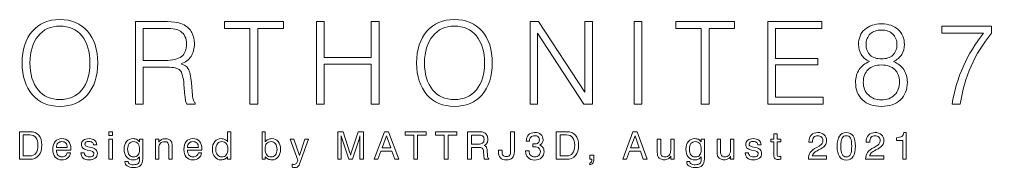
# Model space of a CAD drawing. Extents: x 8 to 110, y 11 to 27.
import ezdxf

# ---------------------------------------------------------------- set-up
doc = ezdxf.new("R2010")
doc.units = 0
doc.header["$MEASUREMENT"] = 0
doc.layers.add('Layer 1', color=7, linetype='Continuous')

# ---------------------------------------------------------------- blocks, each defined once
blk = doc.blocks.new('block 3')
at = {"layer": 'Layer 1', "lineweight": 0}
for points in [[(81.66, -215.05), (81.66, -213.65), (82.02, -212.55), (82.73, -211.73), (83.44, -210.91), (84.4, -210.51), (85.61, -210.51), (86.83, -210.51), (87.79, -210.91), (88.5, -211.73), (89.22, -212.55), (89.57, -213.65), (89.57, -215.05), (89.57, -216.45), (89.22, -217.56), (88.5, -218.38), (87.79, -219.19), (86.83, -219.6), (85.61, -219.6), (84.4, -219.6), (83.44, -219.19), (82.73, -218.38), (82.02, -217.56), (81.66, -216.45), (81.66, -215.05)], [(82.48, -215.05), (82.48, -216.23), (82.76, -217.17), (83.33, -217.86), (83.89, -218.55), (84.65, -218.89), (85.61, -218.89), (86.58, -218.89), (87.34, -218.55), (87.91, -217.86), (88.47, -217.17), (88.76, -216.24), (88.76, -215.05), (88.76, -213.87), (88.47, -212.93), (87.91, -212.23), (87.34, -211.54), (86.58, -211.2), (85.61, -211.2), (84.66, -211.2), (83.9, -211.55), (83.33, -212.24), (82.77, -212.94), (82.48, -213.88), (82.48, -215.05)]]:
    blk.add_open_spline(points, degree=3, knots=[0, 0, 0, 0, 1, 1, 1, 2, 2, 2, 3, 3, 3, 4, 4, 4, 5, 5, 5, 6, 6, 6, 7, 7, 7, 8, 8, 8, 8], dxfattribs=at)
blk = doc.blocks.new('block 4')
at = {"layer": 'Layer 1', "lineweight": 0}
for points, knots in [([(93.52, -219.36), (93.52, -219.36), (93.52, -210.73), (93.52, -210.73), (93.52, -210.73), (96.4, -210.73), (96.4, -210.73), (97.06, -210.73), (97.55, -210.76), (97.85, -210.81), (98.14, -210.87), (98.41, -210.96), (98.63, -211.08), (98.97, -211.27), (99.23, -211.54), (99.41, -211.87), (99.6, -212.21), (99.69, -212.6), (99.69, -213.03), (99.69, -213.56), (99.57, -214), (99.33, -214.37), (99.09, -214.73), (98.75, -214.99), (98.29, -215.15), (98.65, -215.26), (98.9, -215.44), (99.05, -215.69), (99.2, -215.93), (99.31, -216.42), (99.37, -217.15), (99.37, -217.15), (99.48, -218.45), (99.48, -218.45), (99.5, -218.65), (99.53, -218.82), (99.58, -218.95), (99.62, -219.08), (99.68, -219.18), (99.76, -219.24), (99.76, -219.24), (99.76, -219.36), (99.76, -219.36), (99.76, -219.36), (98.88, -219.36), (98.88, -219.36), (98.83, -219.27), (98.79, -219.15), (98.76, -219.01), (98.73, -218.86), (98.71, -218.69), (98.69, -218.47), (98.69, -218.47), (98.59, -217.33), (98.59, -217.33), (98.53, -216.54), (98.39, -216.04), (98.17, -215.82), (97.95, -215.61), (97.5, -215.5), (96.83, -215.5), (96.83, -215.5), (94.31, -215.5), (94.31, -215.5), (94.31, -215.5), (94.31, -219.36), (94.31, -219.36), (94.31, -219.36), (93.52, -219.36), (93.52, -219.36)], [0, 0, 0, 0, 1, 1, 1, 2, 2, 2, 3, 3, 3, 4, 4, 4, 5, 5, 5, 6, 6, 6, 7, 7, 7, 8, 8, 8, 9, 9, 9, 10, 10, 10, 11, 11, 11, 12, 12, 12, 13, 13, 13, 14, 14, 14, 15, 15, 15, 16, 16, 16, 17, 17, 17, 18, 18, 18, 19, 19, 19, 20, 20, 20, 21, 21, 21, 22, 22, 22, 23, 23, 23, 23]), ([(94.31, -214.79), (94.31, -214.79), (96.6, -214.79), (96.6, -214.79), (97.41, -214.79), (97.98, -214.65), (98.34, -214.38), (98.69, -214.11), (98.87, -213.66), (98.87, -213.05), (98.87, -212.77), (98.81, -212.51), (98.7, -212.29), (98.59, -212.06), (98.43, -211.88), (98.22, -211.74), (98.06, -211.63), (97.87, -211.55), (97.65, -211.51), (97.43, -211.46), (97.06, -211.44), (96.55, -211.44), (96.55, -211.44), (96.22, -211.44), (96.22, -211.44), (96.22, -211.44), (94.31, -211.44), (94.31, -211.44), (94.31, -211.44), (94.31, -214.79), (94.31, -214.79)], [0, 0, 0, 0, 1, 1, 1, 2, 2, 2, 3, 3, 3, 4, 4, 4, 5, 5, 5, 6, 6, 6, 7, 7, 7, 8, 8, 8, 9, 9, 9, 10, 10, 10, 10])]:
    blk.add_open_spline(points, degree=3, knots=knots, dxfattribs=at)
blk = doc.blocks.new('block 5')
at = {"layer": 'Layer 1', "lineweight": 0}
blk.add_lwpolyline([(105.5, -219.36), (105.5, -211.44), (102.83, -211.44), (102.83, -210.73), (109, -210.73), (109, -211.44), (106.32, -211.44), (106.32, -219.36), (105.5, -219.36)], dxfattribs=at)
blk = doc.blocks.new('block 6')
at = {"layer": 'Layer 1', "lineweight": 0}
blk.add_lwpolyline([(112.47, -219.36), (112.47, -210.73), (113.26, -210.73), (113.26, -214.47), (118.19, -214.47), (118.19, -210.73), (119, -210.73), (119, -219.36), (118.19, -219.36), (118.19, -215.18), (113.26, -215.18), (113.26, -219.36), (112.47, -219.36)], dxfattribs=at)
blk = doc.blocks.new('block 7')
at = {"layer": 'Layer 1', "lineweight": 0}
for points in [[(122.94, -215.05), (122.94, -213.65), (123.3, -212.55), (124.01, -211.73), (124.72, -210.91), (125.68, -210.51), (126.89, -210.51), (128.11, -210.51), (129.07, -210.91), (129.78, -211.73), (130.5, -212.55), (130.85, -213.65), (130.85, -215.05), (130.85, -216.45), (130.5, -217.56), (129.78, -218.38), (129.07, -219.19), (128.11, -219.6), (126.89, -219.6), (125.68, -219.6), (124.72, -219.19), (124.01, -218.38), (123.3, -217.56), (122.94, -216.45), (122.94, -215.05)], [(123.76, -215.05), (123.76, -216.23), (124.04, -217.17), (124.61, -217.86), (125.17, -218.55), (125.93, -218.89), (126.89, -218.89), (127.86, -218.89), (128.62, -218.55), (129.19, -217.86), (129.76, -217.17), (130.04, -216.24), (130.04, -215.05), (130.04, -213.87), (129.76, -212.93), (129.19, -212.23), (128.62, -211.54), (127.86, -211.2), (126.89, -211.2), (125.94, -211.2), (125.18, -211.55), (124.62, -212.24), (124.05, -212.94), (123.76, -213.88), (123.76, -215.05)]]:
    blk.add_open_spline(points, degree=3, knots=[0, 0, 0, 0, 1, 1, 1, 2, 2, 2, 3, 3, 3, 4, 4, 4, 5, 5, 5, 6, 6, 6, 7, 7, 7, 8, 8, 8, 8], dxfattribs=at)
blk = doc.blocks.new('block 8')
at = {"layer": 'Layer 1', "lineweight": 0}
blk.add_lwpolyline([(134.8, -219.36), (134.8, -210.73), (135.67, -210.73), (140.55, -218.13), (140.55, -210.73), (141.32, -210.73), (141.32, -219.36), (140.44, -219.36), (135.58, -211.95), (135.58, -219.36), (134.8, -219.36)], dxfattribs=at)
blk = doc.blocks.new('block 9')
at = {"layer": 'Layer 1', "lineweight": 0}
blk.add_lwpolyline([(145.7, -219.36), (145.7, -210.73), (146.51, -210.73), (146.51, -219.36), (145.7, -219.36)], dxfattribs=at)
blk = doc.blocks.new('block 10')
at = {"layer": 'Layer 1', "lineweight": 0}
blk.add_lwpolyline([(152.71, -219.36), (152.71, -211.44), (150.04, -211.44), (150.04, -210.73), (156.21, -210.73), (156.21, -211.44), (153.53, -211.44), (153.53, -219.36), (152.71, -219.36)], dxfattribs=at)
blk = doc.blocks.new('block 11')
at = {"layer": 'Layer 1', "lineweight": 0}
blk.add_lwpolyline([(159.68, -219.36), (159.68, -210.73), (165.33, -210.73), (165.33, -211.44), (160.47, -211.44), (160.47, -214.58), (164.91, -214.58), (164.91, -215.27), (160.47, -215.27), (160.47, -218.65), (165.47, -218.65), (165.47, -219.36), (159.68, -219.36)], dxfattribs=at)
blk = doc.blocks.new('block 12')
at = {"layer": 'Layer 1', "lineweight": 0}
for points, knots in [([(170.31, -214.92), (169.92, -214.71), (169.64, -214.47), (169.45, -214.17), (169.26, -213.88), (169.17, -213.53), (169.17, -213.13), (169.17, -212.47), (169.38, -211.95), (169.82, -211.56), (170.25, -211.17), (170.84, -210.97), (171.57, -210.97), (172.3, -210.97), (172.89, -211.17), (173.32, -211.56), (173.75, -211.95), (173.97, -212.47), (173.97, -213.13), (173.97, -213.53), (173.87, -213.88), (173.69, -214.17), (173.5, -214.47), (173.22, -214.71), (172.83, -214.92), (173.28, -215.09), (173.64, -215.37), (173.9, -215.75), (174.15, -216.13), (174.28, -216.57), (174.28, -217.07), (174.28, -217.85), (174.04, -218.46), (173.55, -218.92), (173.07, -219.37), (172.41, -219.6), (171.57, -219.6), (170.73, -219.6), (170.07, -219.37), (169.59, -218.92), (169.1, -218.46), (168.86, -217.85), (168.86, -217.07), (168.86, -216.57), (168.99, -216.13), (169.24, -215.75), (169.5, -215.37), (169.85, -215.09), (170.31, -214.92)], [0, 0, 0, 0, 1, 1, 1, 2, 2, 2, 3, 3, 3, 4, 4, 4, 5, 5, 5, 6, 6, 6, 7, 7, 7, 8, 8, 8, 9, 9, 9, 10, 10, 10, 11, 11, 11, 12, 12, 12, 13, 13, 13, 14, 14, 14, 15, 15, 15, 16, 16, 16, 16]), ([(169.96, -213.15), (169.96, -213.61), (170.1, -213.97), (170.39, -214.24), (170.67, -214.5), (171.07, -214.63), (171.57, -214.63), (172.07, -214.63), (172.47, -214.5), (172.76, -214.24), (173.04, -213.97), (173.19, -213.61), (173.19, -213.15), (173.19, -212.68), (173.04, -212.31), (172.75, -212.03), (172.46, -211.75), (172.07, -211.61), (171.57, -211.61), (171.07, -211.61), (170.68, -211.75), (170.39, -212.02), (170.1, -212.3), (169.96, -212.68), (169.96, -213.15)], [0, 0, 0, 0, 1, 1, 1, 2, 2, 2, 3, 3, 3, 4, 4, 4, 5, 5, 5, 6, 6, 6, 7, 7, 7, 8, 8, 8, 8]), ([(169.67, -217.09), (169.67, -217.63), (169.85, -218.07), (170.2, -218.41), (170.56, -218.75), (171.01, -218.93), (171.57, -218.93), (172.14, -218.93), (172.59, -218.75), (172.94, -218.41), (173.29, -218.06), (173.46, -217.6), (173.46, -217.03), (173.46, -216.49), (173.29, -216.06), (172.96, -215.74), (172.62, -215.43), (172.16, -215.27), (171.57, -215.27), (170.97, -215.27), (170.5, -215.43), (170.17, -215.75), (169.84, -216.07), (169.67, -216.51), (169.67, -217.09)], [0, 0, 0, 0, 1, 1, 1, 2, 2, 2, 3, 3, 3, 4, 4, 4, 5, 5, 5, 6, 6, 6, 7, 7, 7, 8, 8, 8, 8])]:
    blk.add_open_spline(points, degree=3, knots=knots, dxfattribs=at)
blk = doc.blocks.new('block 13')
at = {"layer": 'Layer 1', "lineweight": 0}
blk.add_open_spline([(178.96, -219.36), (179.19, -217.96), (179.58, -216.64), (180.14, -215.4), (180.69, -214.16), (181.4, -213.01), (182.26, -211.94), (182.26, -211.94), (177.87, -211.94), (177.87, -211.94), (177.87, -211.94), (177.87, -211.21), (177.87, -211.21), (177.87, -211.21), (183.09, -211.21), (183.09, -211.21), (183.09, -211.21), (183.09, -211.94), (183.09, -211.94), (182.2, -213.02), (181.49, -214.17), (180.94, -215.39), (180.4, -216.62), (180.02, -217.94), (179.81, -219.36), (179.81, -219.36), (178.96, -219.36), (178.96, -219.36)], degree=3, knots=[0, 0, 0, 0, 1, 1, 1, 2, 2, 2, 3, 3, 3, 4, 4, 4, 5, 5, 5, 6, 6, 6, 7, 7, 7, 8, 8, 8, 9, 9, 9, 9], dxfattribs=at)
blk = doc.blocks.new('block 2')
at = {"layer": 'Layer 1'}
for name in ['block 3', 'block 7', 'block 4', 'block 5', 'block 6', 'block 8', 'block 9', 'block 10', 'block 11', 'block 12', 'block 13']:
    blk.add_blockref(name, (0, 0), dxfattribs=at)
blk = doc.blocks.new('block 15')
at = {"layer": 'Layer 1', "lineweight": 0}
for points in [[(81.38, -225.14), (81.38, -225.14), (81.38, -222.26), (81.38, -222.26), (81.38, -222.26), (82.48, -222.26), (82.48, -222.26), (82.88, -222.26), (83.19, -222.38), (83.4, -222.62), (83.61, -222.86), (83.72, -223.2), (83.72, -223.65), (83.72, -224.12), (83.61, -224.49), (83.39, -224.75), (83.17, -225.01), (82.86, -225.14), (82.46, -225.14), (82.46, -225.14), (81.38, -225.14), (81.38, -225.14)], [(82.45, -222.59), (82.45, -222.59), (81.78, -222.59), (81.78, -222.59), (81.78, -222.59), (81.78, -224.78), (81.78, -224.78), (81.78, -224.78), (82.45, -224.78), (82.45, -224.78), (82.73, -224.78), (82.95, -224.69), (83.1, -224.5), (83.25, -224.32), (83.32, -224.04), (83.32, -223.67), (83.32, -223.32), (83.25, -223.06), (83.1, -222.87), (82.95, -222.68), (82.73, -222.59), (82.45, -222.59)]]:
    blk.add_open_spline(points, degree=3, knots=[0, 0, 0, 0, 1, 1, 1, 2, 2, 2, 3, 3, 3, 4, 4, 4, 5, 5, 5, 6, 6, 6, 7, 7, 7, 7], dxfattribs=at)
blk = doc.blocks.new('block 16')
at = {"layer": 'Layer 1', "lineweight": 0}
for points, knots in [([(86.38, -224.46), (86.38, -224.46), (86.73, -224.46), (86.73, -224.46), (86.69, -224.69), (86.59, -224.87), (86.43, -225), (86.26, -225.14), (86.06, -225.2), (85.81, -225.2), (85.52, -225.2), (85.29, -225.11), (85.12, -224.91), (84.96, -224.72), (84.87, -224.45), (84.87, -224.11), (84.87, -223.75), (84.96, -223.48), (85.12, -223.28), (85.29, -223.08), (85.52, -222.98), (85.81, -222.98), (86.11, -222.98), (86.35, -223.07), (86.51, -223.25), (86.67, -223.44), (86.76, -223.7), (86.76, -224.04), (86.76, -224.08), (86.76, -224.11), (86.76, -224.13), (86.76, -224.15), (86.75, -224.17), (86.75, -224.19), (86.75, -224.19), (85.24, -224.19), (85.24, -224.19), (85.25, -224.41), (85.3, -224.58), (85.41, -224.7), (85.51, -224.82), (85.66, -224.88), (85.84, -224.88), (85.99, -224.88), (86.11, -224.85), (86.2, -224.77), (86.29, -224.7), (86.35, -224.59), (86.38, -224.46)], [0, 0, 0, 0, 1, 1, 1, 2, 2, 2, 3, 3, 3, 4, 4, 4, 5, 5, 5, 6, 6, 6, 7, 7, 7, 8, 8, 8, 9, 9, 9, 10, 10, 10, 11, 11, 11, 12, 12, 12, 13, 13, 13, 14, 14, 14, 15, 15, 15, 16, 16, 16, 16]), ([(85.24, -223.9), (85.24, -223.9), (86.39, -223.9), (86.39, -223.9), (86.39, -223.7), (86.34, -223.55), (86.24, -223.45), (86.14, -223.34), (86, -223.29), (85.82, -223.29), (85.65, -223.29), (85.51, -223.34), (85.41, -223.44), (85.31, -223.55), (85.26, -223.7), (85.24, -223.9)], [0, 0, 0, 0, 1, 1, 1, 2, 2, 2, 3, 3, 3, 4, 4, 4, 5, 5, 5, 5])]:
    blk.add_open_spline(points, degree=3, knots=knots, dxfattribs=at)
blk = doc.blocks.new('block 17')
at = {"layer": 'Layer 1', "lineweight": 0}
blk.add_open_spline([(87.82, -224.46), (87.82, -224.46), (88.15, -224.46), (88.15, -224.46), (88.17, -224.6), (88.22, -224.71), (88.31, -224.78), (88.4, -224.85), (88.52, -224.89), (88.69, -224.89), (88.84, -224.89), (88.96, -224.86), (89.05, -224.8), (89.13, -224.74), (89.18, -224.66), (89.18, -224.56), (89.18, -224.48), (89.15, -224.42), (89.11, -224.38), (89.07, -224.34), (88.98, -224.3), (88.86, -224.27), (88.86, -224.27), (88.46, -224.17), (88.46, -224.17), (88.24, -224.12), (88.09, -224.05), (88, -223.96), (87.92, -223.87), (87.87, -223.75), (87.87, -223.58), (87.87, -223.4), (87.94, -223.25), (88.08, -223.14), (88.22, -223.03), (88.41, -222.98), (88.66, -222.98), (88.91, -222.98), (89.1, -223.04), (89.25, -223.15), (89.4, -223.27), (89.47, -223.42), (89.47, -223.62), (89.47, -223.62), (89.47, -223.63), (89.47, -223.63), (89.47, -223.63), (89.13, -223.63), (89.13, -223.63), (89.12, -223.52), (89.08, -223.43), (88.99, -223.37), (88.91, -223.31), (88.8, -223.28), (88.66, -223.28), (88.51, -223.28), (88.41, -223.3), (88.33, -223.35), (88.26, -223.4), (88.22, -223.48), (88.22, -223.57), (88.22, -223.64), (88.25, -223.69), (88.29, -223.73), (88.34, -223.77), (88.42, -223.8), (88.55, -223.83), (88.55, -223.83), (88.89, -223.91), (88.89, -223.91), (89.13, -223.97), (89.3, -224.04), (89.39, -224.13), (89.48, -224.22), (89.53, -224.35), (89.53, -224.51), (89.53, -224.73), (89.45, -224.9), (89.3, -225.02), (89.15, -225.14), (88.93, -225.2), (88.66, -225.2), (88.39, -225.2), (88.18, -225.14), (88.04, -225.01), (87.89, -224.88), (87.82, -224.7), (87.82, -224.46)], degree=3, knots=[0, 0, 0, 0, 1, 1, 1, 2, 2, 2, 3, 3, 3, 4, 4, 4, 5, 5, 5, 6, 6, 6, 7, 7, 7, 8, 8, 8, 9, 9, 9, 10, 10, 10, 11, 11, 11, 12, 12, 12, 13, 13, 13, 14, 14, 14, 15, 15, 15, 16, 16, 16, 17, 17, 17, 18, 18, 18, 19, 19, 19, 20, 20, 20, 21, 21, 21, 22, 22, 22, 23, 23, 23, 24, 24, 24, 25, 25, 25, 26, 26, 26, 27, 27, 27, 28, 28, 28, 29, 29, 29, 29], dxfattribs=at)
blk = doc.blocks.new('block 18')
at = {"layer": 'Layer 1', "lineweight": 0}
for points in [[(90.74, -222.66), (90.74, -222.26), (91.1, -222.26), (91.1, -222.66), (90.74, -222.66)], [(90.74, -225.14), (90.74, -223.04), (91.1, -223.04), (91.1, -225.14), (90.74, -225.14)]]:
    blk.add_lwpolyline(points, dxfattribs=at)
blk = doc.blocks.new('block 19')
at = {"layer": 'Layer 1', "lineweight": 0}
for points, knots in [([(93.94, -224.88), (93.85, -224.99), (93.76, -225.07), (93.65, -225.12), (93.54, -225.18), (93.41, -225.2), (93.27, -225.2), (92.99, -225.2), (92.76, -225.1), (92.59, -224.9), (92.42, -224.69), (92.33, -224.42), (92.33, -224.08), (92.33, -223.75), (92.42, -223.48), (92.59, -223.28), (92.76, -223.08), (92.99, -222.98), (93.28, -222.98), (93.41, -222.98), (93.54, -223), (93.64, -223.05), (93.75, -223.11), (93.84, -223.19), (93.93, -223.31), (93.93, -223.31), (93.93, -223.04), (93.93, -223.04), (93.93, -223.04), (94.28, -223.04), (94.28, -223.04), (94.28, -223.04), (94.28, -225.09), (94.28, -225.09), (94.28, -225.41), (94.2, -225.65), (94.05, -225.79), (93.89, -225.93), (93.64, -226.01), (93.3, -226.01), (93.02, -226.01), (92.81, -225.95), (92.65, -225.84), (92.5, -225.74), (92.42, -225.59), (92.42, -225.4), (92.42, -225.4), (92.42, -225.38), (92.42, -225.38), (92.42, -225.38), (92.76, -225.38), (92.76, -225.38), (92.76, -225.38), (92.76, -225.39), (92.76, -225.39), (92.76, -225.5), (92.81, -225.58), (92.9, -225.63), (92.99, -225.68), (93.13, -225.71), (93.31, -225.71), (93.53, -225.71), (93.69, -225.67), (93.79, -225.58), (93.89, -225.5), (93.94, -225.36), (93.94, -225.17), (93.94, -225.17), (93.94, -224.88), (93.94, -224.88)], [0, 0, 0, 0, 1, 1, 1, 2, 2, 2, 3, 3, 3, 4, 4, 4, 5, 5, 5, 6, 6, 6, 7, 7, 7, 8, 8, 8, 9, 9, 9, 10, 10, 10, 11, 11, 11, 12, 12, 12, 13, 13, 13, 14, 14, 14, 15, 15, 15, 16, 16, 16, 17, 17, 17, 18, 18, 18, 19, 19, 19, 20, 20, 20, 21, 21, 21, 22, 22, 22, 23, 23, 23, 23]), ([(93.32, -223.29), (93.12, -223.29), (92.97, -223.36), (92.86, -223.5), (92.75, -223.64), (92.7, -223.83), (92.7, -224.09), (92.7, -224.34), (92.75, -224.54), (92.86, -224.68), (92.97, -224.82), (93.13, -224.89), (93.32, -224.89), (93.53, -224.89), (93.69, -224.82), (93.79, -224.69), (93.9, -224.57), (93.95, -224.37), (93.95, -224.1), (93.95, -223.84), (93.9, -223.63), (93.79, -223.5), (93.68, -223.36), (93.53, -223.29), (93.32, -223.29)], [0, 0, 0, 0, 1, 1, 1, 2, 2, 2, 3, 3, 3, 4, 4, 4, 5, 5, 5, 6, 6, 6, 7, 7, 7, 8, 8, 8, 8])]:
    blk.add_open_spline(points, degree=3, knots=knots, dxfattribs=at)
blk = doc.blocks.new('block 20')
at = {"layer": 'Layer 1', "lineweight": 0}
blk.add_open_spline([(97.01, -225.14), (97.01, -225.14), (97.01, -223.85), (97.01, -223.85), (97.01, -223.64), (96.97, -223.5), (96.91, -223.42), (96.85, -223.34), (96.74, -223.3), (96.59, -223.3), (96.39, -223.3), (96.24, -223.36), (96.13, -223.47), (96.02, -223.58), (95.96, -223.74), (95.96, -223.94), (95.96, -223.94), (95.96, -225.14), (95.96, -225.14), (95.96, -225.14), (95.61, -225.14), (95.61, -225.14), (95.61, -225.14), (95.61, -223.04), (95.61, -223.04), (95.61, -223.04), (95.95, -223.04), (95.95, -223.04), (95.95, -223.04), (95.95, -223.35), (95.95, -223.35), (96.03, -223.23), (96.13, -223.14), (96.24, -223.08), (96.35, -223.02), (96.48, -222.99), (96.62, -222.99), (96.78, -222.99), (96.91, -223.01), (97.02, -223.06), (97.13, -223.11), (97.21, -223.18), (97.27, -223.28), (97.3, -223.33), (97.33, -223.39), (97.34, -223.45), (97.35, -223.52), (97.36, -223.63), (97.36, -223.78), (97.36, -223.78), (97.36, -223.88), (97.36, -223.88), (97.36, -223.88), (97.36, -225.14), (97.36, -225.14), (97.36, -225.14), (97.01, -225.14), (97.01, -225.14)], degree=3, knots=[0, 0, 0, 0, 1, 1, 1, 2, 2, 2, 3, 3, 3, 4, 4, 4, 5, 5, 5, 6, 6, 6, 7, 7, 7, 8, 8, 8, 9, 9, 9, 10, 10, 10, 11, 11, 11, 12, 12, 12, 13, 13, 13, 14, 14, 14, 15, 15, 15, 16, 16, 16, 17, 17, 17, 18, 18, 18, 19, 19, 19, 19], dxfattribs=at)
blk = doc.blocks.new('block 21')
at = {"layer": 'Layer 1', "lineweight": 0}
for points, knots in [([(100.1, -224.46), (100.1, -224.46), (100.44, -224.46), (100.44, -224.46), (100.41, -224.69), (100.31, -224.87), (100.14, -225), (99.98, -225.14), (99.78, -225.2), (99.53, -225.2), (99.24, -225.2), (99.01, -225.11), (98.84, -224.91), (98.67, -224.72), (98.59, -224.45), (98.59, -224.11), (98.59, -223.75), (98.67, -223.48), (98.84, -223.28), (99.01, -223.08), (99.24, -222.98), (99.53, -222.98), (99.83, -222.98), (100.06, -223.07), (100.23, -223.25), (100.39, -223.44), (100.47, -223.7), (100.47, -224.04), (100.47, -224.08), (100.47, -224.11), (100.47, -224.13), (100.47, -224.15), (100.47, -224.17), (100.47, -224.19), (100.47, -224.19), (98.96, -224.19), (98.96, -224.19), (98.96, -224.41), (99.02, -224.58), (99.12, -224.7), (99.23, -224.82), (99.37, -224.88), (99.56, -224.88), (99.7, -224.88), (99.82, -224.85), (99.92, -224.77), (100.01, -224.7), (100.07, -224.59), (100.1, -224.46)], [0, 0, 0, 0, 1, 1, 1, 2, 2, 2, 3, 3, 3, 4, 4, 4, 5, 5, 5, 6, 6, 6, 7, 7, 7, 8, 8, 8, 9, 9, 9, 10, 10, 10, 11, 11, 11, 12, 12, 12, 13, 13, 13, 14, 14, 14, 15, 15, 15, 16, 16, 16, 16]), ([(98.96, -223.9), (98.96, -223.9), (100.1, -223.9), (100.1, -223.9), (100.1, -223.7), (100.05, -223.55), (99.96, -223.45), (99.86, -223.34), (99.72, -223.29), (99.54, -223.29), (99.37, -223.29), (99.23, -223.34), (99.13, -223.44), (99.03, -223.55), (98.97, -223.7), (98.96, -223.9)], [0, 0, 0, 0, 1, 1, 1, 2, 2, 2, 3, 3, 3, 4, 4, 4, 5, 5, 5, 5])]:
    blk.add_open_spline(points, degree=3, knots=knots, dxfattribs=at)
blk = doc.blocks.new('block 22')
at = {"layer": 'Layer 1', "lineweight": 0}
for points, knots in [([(103.5, -222.26), (103.5, -222.26), (103.5, -225.14), (103.5, -225.14), (103.5, -225.14), (103.16, -225.14), (103.16, -225.14), (103.16, -225.14), (103.16, -224.87), (103.16, -224.87), (103.07, -224.98), (102.97, -225.06), (102.86, -225.12), (102.75, -225.17), (102.62, -225.2), (102.48, -225.2), (102.21, -225.2), (101.98, -225.1), (101.82, -224.9), (101.65, -224.7), (101.57, -224.43), (101.57, -224.1), (101.57, -223.75), (101.65, -223.48), (101.82, -223.28), (101.99, -223.08), (102.21, -222.98), (102.48, -222.98), (102.63, -222.98), (102.76, -223), (102.87, -223.06), (102.99, -223.11), (103.08, -223.19), (103.16, -223.3), (103.16, -223.3), (103.16, -222.26), (103.16, -222.26), (103.16, -222.26), (103.5, -222.26), (103.5, -222.26)], [0, 0, 0, 0, 1, 1, 1, 2, 2, 2, 3, 3, 3, 4, 4, 4, 5, 5, 5, 6, 6, 6, 7, 7, 7, 8, 8, 8, 9, 9, 9, 10, 10, 10, 11, 11, 11, 12, 12, 12, 13, 13, 13, 13]), ([(103.18, -224.07), (103.18, -223.82), (103.12, -223.62), (103.02, -223.49), (102.91, -223.36), (102.76, -223.29), (102.55, -223.29), (102.36, -223.29), (102.2, -223.36), (102.09, -223.51), (101.99, -223.65), (101.93, -223.86), (101.93, -224.12), (101.93, -224.36), (101.99, -224.55), (102.1, -224.68), (102.21, -224.82), (102.36, -224.89), (102.56, -224.89), (102.75, -224.89), (102.91, -224.82), (103.01, -224.68), (103.12, -224.54), (103.18, -224.33), (103.18, -224.07)], [0, 0, 0, 0, 1, 1, 1, 2, 2, 2, 3, 3, 3, 4, 4, 4, 5, 5, 5, 6, 6, 6, 7, 7, 7, 8, 8, 8, 8])]:
    blk.add_open_spline(points, degree=3, knots=knots, dxfattribs=at)
blk = doc.blocks.new('block 23')
at = {"layer": 'Layer 1', "lineweight": 0}
for points, knots in [([(106.76, -225.14), (106.76, -225.14), (106.76, -222.26), (106.76, -222.26), (106.76, -222.26), (107.1, -222.26), (107.1, -222.26), (107.1, -222.26), (107.1, -223.33), (107.1, -223.33), (107.18, -223.22), (107.28, -223.13), (107.39, -223.07), (107.51, -223.01), (107.64, -222.98), (107.78, -222.98), (108.06, -222.98), (108.28, -223.08), (108.45, -223.28), (108.61, -223.48), (108.7, -223.75), (108.7, -224.1), (108.7, -224.43), (108.62, -224.7), (108.45, -224.9), (108.28, -225.1), (108.06, -225.2), (107.78, -225.2), (107.64, -225.2), (107.51, -225.17), (107.4, -225.12), (107.29, -225.07), (107.19, -224.98), (107.1, -224.87), (107.1, -224.87), (107.1, -225.14), (107.1, -225.14), (107.1, -225.14), (106.76, -225.14), (106.76, -225.14)], [0, 0, 0, 0, 1, 1, 1, 2, 2, 2, 3, 3, 3, 4, 4, 4, 5, 5, 5, 6, 6, 6, 7, 7, 7, 8, 8, 8, 9, 9, 9, 10, 10, 10, 11, 11, 11, 12, 12, 12, 13, 13, 13, 13]), ([(107.09, -224.07), (107.09, -224.33), (107.14, -224.54), (107.25, -224.68), (107.36, -224.82), (107.51, -224.89), (107.71, -224.89), (107.9, -224.89), (108.05, -224.82), (108.16, -224.68), (108.27, -224.55), (108.33, -224.36), (108.33, -224.12), (108.33, -223.86), (108.28, -223.65), (108.17, -223.51), (108.06, -223.36), (107.91, -223.29), (107.71, -223.29), (107.5, -223.29), (107.35, -223.36), (107.24, -223.49), (107.14, -223.62), (107.09, -223.81), (107.09, -224.07)], [0, 0, 0, 0, 1, 1, 1, 2, 2, 2, 3, 3, 3, 4, 4, 4, 5, 5, 5, 6, 6, 6, 7, 7, 7, 8, 8, 8, 8])]:
    blk.add_open_spline(points, degree=3, knots=knots, dxfattribs=at)
blk = doc.blocks.new('block 24')
at = {"layer": 'Layer 1', "lineweight": 0}
blk.add_open_spline([(111.25, -223.04), (111.25, -223.04), (111.64, -223.04), (111.64, -223.04), (111.64, -223.04), (110.76, -225.46), (110.76, -225.46), (110.68, -225.69), (110.59, -225.84), (110.51, -225.91), (110.43, -225.98), (110.3, -226.01), (110.14, -226.01), (110.11, -226.01), (110.07, -226.01), (110.04, -226), (110, -226), (109.97, -225.99), (109.93, -225.98), (109.93, -225.98), (109.93, -225.64), (109.93, -225.64), (109.97, -225.65), (110, -225.66), (110.04, -225.67), (110.07, -225.67), (110.1, -225.67), (110.14, -225.67), (110.21, -225.67), (110.26, -225.66), (110.3, -225.63), (110.34, -225.61), (110.38, -225.56), (110.4, -225.5), (110.4, -225.5), (110.49, -225.25), (110.49, -225.25), (110.49, -225.25), (109.7, -223.04), (109.7, -223.04), (109.7, -223.04), (110.09, -223.04), (110.09, -223.04), (110.09, -223.04), (110.67, -224.73), (110.67, -224.73), (110.67, -224.73), (111.25, -223.04), (111.25, -223.04)], degree=3, knots=[0, 0, 0, 0, 1, 1, 1, 2, 2, 2, 3, 3, 3, 4, 4, 4, 5, 5, 5, 6, 6, 6, 7, 7, 7, 8, 8, 8, 9, 9, 9, 10, 10, 10, 11, 11, 11, 12, 12, 12, 13, 13, 13, 14, 14, 14, 15, 15, 15, 16, 16, 16, 16], dxfattribs=at)
blk = doc.blocks.new('block 25')
at = {"layer": 'Layer 1', "lineweight": 0}
blk.add_open_spline([(115.05, -222.68), (115.05, -222.68), (115.05, -225.14), (115.05, -225.14), (115.05, -225.14), (114.69, -225.14), (114.69, -225.14), (114.69, -225.14), (114.69, -222.26), (114.69, -222.26), (114.69, -222.26), (115.25, -222.26), (115.25, -222.26), (115.25, -222.26), (115.96, -224.46), (115.96, -224.46), (115.98, -224.52), (116, -224.57), (116.01, -224.6), (116.02, -224.64), (116.02, -224.67), (116.03, -224.7), (116.04, -224.65), (116.05, -224.6), (116.06, -224.57), (116.07, -224.53), (116.08, -224.49), (116.09, -224.46), (116.09, -224.46), (116.83, -222.26), (116.83, -222.26), (116.83, -222.26), (117.39, -222.26), (117.39, -222.26), (117.39, -222.26), (117.39, -225.14), (117.39, -225.14), (117.39, -225.14), (117.01, -225.14), (117.01, -225.14), (117.01, -225.14), (117.01, -222.68), (117.01, -222.68), (117, -222.73), (116.99, -222.77), (116.98, -222.81), (116.97, -222.85), (116.96, -222.89), (116.95, -222.94), (116.95, -222.94), (116.21, -225.14), (116.21, -225.14), (116.21, -225.14), (115.84, -225.14), (115.84, -225.14), (115.84, -225.14), (115.11, -222.94), (115.11, -222.94), (115.1, -222.9), (115.09, -222.86), (115.08, -222.82), (115.07, -222.78), (115.06, -222.73), (115.05, -222.68)], degree=3, knots=[0, 0, 0, 0, 1, 1, 1, 2, 2, 2, 3, 3, 3, 4, 4, 4, 5, 5, 5, 6, 6, 6, 7, 7, 7, 8, 8, 8, 9, 9, 9, 10, 10, 10, 11, 11, 11, 12, 12, 12, 13, 13, 13, 14, 14, 14, 15, 15, 15, 16, 16, 16, 17, 17, 17, 18, 18, 18, 19, 19, 19, 20, 20, 20, 21, 21, 21, 21], dxfattribs=at)
blk = doc.blocks.new('block 26')
at = {"layer": 'Layer 1', "lineweight": 0}
for points in [[(118.49, -225.14), (119.56, -222.26), (119.99, -222.26), (121.06, -225.14), (120.64, -225.14), (120.33, -224.28), (119.2, -224.28), (118.89, -225.14), (118.49, -225.14)], [(119.32, -223.94), (120.22, -223.94), (119.77, -222.67), (119.32, -223.94)]]:
    blk.add_lwpolyline(points, dxfattribs=at)
blk = doc.blocks.new('block 27')
at = {"layer": 'Layer 1', "lineweight": 0}
blk.add_lwpolyline([(122.65, -225.14), (122.65, -222.61), (121.74, -222.61), (121.74, -222.26), (123.95, -222.26), (123.95, -222.61), (123.04, -222.61), (123.04, -225.14), (122.65, -225.14)], dxfattribs=at)
blk = doc.blocks.new('block 28')
at = {"layer": 'Layer 1', "lineweight": 0}
blk.add_lwpolyline([(125.83, -225.14), (125.83, -222.61), (124.92, -222.61), (124.92, -222.26), (127.13, -222.26), (127.13, -222.61), (126.22, -222.61), (126.22, -225.14), (125.83, -225.14)], dxfattribs=at)
blk = doc.blocks.new('block 29')
at = {"layer": 'Layer 1', "lineweight": 0}
for points, knots in [([(128.27, -222.26), (128.27, -222.26), (129.39, -222.26), (129.39, -222.26), (129.57, -222.26), (129.7, -222.27), (129.79, -222.28), (129.87, -222.3), (129.95, -222.32), (130.02, -222.36), (130.14, -222.43), (130.23, -222.52), (130.29, -222.64), (130.36, -222.76), (130.39, -222.9), (130.39, -223.06), (130.39, -223.21), (130.36, -223.34), (130.29, -223.45), (130.22, -223.56), (130.12, -223.65), (129.99, -223.71), (130.1, -223.74), (130.19, -223.8), (130.23, -223.87), (130.28, -223.94), (130.31, -224.07), (130.32, -224.25), (130.32, -224.25), (130.35, -224.72), (130.35, -224.72), (130.36, -224.82), (130.37, -224.9), (130.39, -224.95), (130.41, -225), (130.44, -225.03), (130.49, -225.06), (130.49, -225.06), (130.49, -225.14), (130.49, -225.14), (130.49, -225.14), (130.03, -225.14), (130.03, -225.14), (130, -225.08), (129.97, -224.95), (129.96, -224.75), (129.96, -224.75), (129.96, -224.74), (129.96, -224.74), (129.96, -224.74), (129.93, -224.36), (129.93, -224.36), (129.92, -224.17), (129.88, -224.05), (129.81, -223.99), (129.74, -223.93), (129.57, -223.9), (129.29, -223.9), (129.29, -223.9), (128.66, -223.9), (128.66, -223.9), (128.66, -223.9), (128.66, -225.14), (128.66, -225.14), (128.66, -225.14), (128.27, -225.14), (128.27, -225.14), (128.27, -225.14), (128.27, -222.26), (128.27, -222.26)], [0, 0, 0, 0, 1, 1, 1, 2, 2, 2, 3, 3, 3, 4, 4, 4, 5, 5, 5, 6, 6, 6, 7, 7, 7, 8, 8, 8, 9, 9, 9, 10, 10, 10, 11, 11, 11, 12, 12, 12, 13, 13, 13, 14, 14, 14, 15, 15, 15, 16, 16, 16, 17, 17, 17, 18, 18, 18, 19, 19, 19, 20, 20, 20, 21, 21, 21, 22, 22, 22, 23, 23, 23, 23]), ([(128.66, -222.6), (128.66, -222.6), (128.66, -223.57), (128.66, -223.57), (128.66, -223.57), (129.33, -223.57), (129.33, -223.57), (129.57, -223.57), (129.74, -223.53), (129.84, -223.45), (129.94, -223.38), (129.99, -223.25), (129.99, -223.06), (129.99, -222.89), (129.94, -222.77), (129.84, -222.7), (129.75, -222.63), (129.58, -222.6), (129.33, -222.6), (129.33, -222.6), (128.66, -222.6), (128.66, -222.6)], [0, 0, 0, 0, 1, 1, 1, 2, 2, 2, 3, 3, 3, 4, 4, 4, 5, 5, 5, 6, 6, 6, 7, 7, 7, 7])]:
    blk.add_open_spline(points, degree=3, knots=knots, dxfattribs=at)
blk = doc.blocks.new('block 30')
at = {"layer": 'Layer 1', "lineweight": 0}
blk.add_open_spline([(131.5, -224.2), (131.5, -224.2), (131.87, -224.2), (131.87, -224.2), (131.87, -224.22), (131.87, -224.23), (131.87, -224.25), (131.87, -224.27), (131.87, -224.29), (131.87, -224.32), (131.87, -224.51), (131.91, -224.65), (131.98, -224.74), (132.05, -224.82), (132.16, -224.86), (132.32, -224.86), (132.42, -224.86), (132.5, -224.85), (132.57, -224.81), (132.63, -224.78), (132.69, -224.72), (132.72, -224.65), (132.74, -224.61), (132.75, -224.56), (132.76, -224.5), (132.77, -224.44), (132.77, -224.33), (132.77, -224.18), (132.77, -224.18), (132.77, -222.26), (132.77, -222.26), (132.77, -222.26), (133.16, -222.26), (133.16, -222.26), (133.16, -222.26), (133.16, -224.34), (133.16, -224.34), (133.16, -224.64), (133.09, -224.85), (132.96, -225), (132.82, -225.14), (132.61, -225.21), (132.33, -225.21), (132.05, -225.21), (131.84, -225.14), (131.7, -224.99), (131.56, -224.84), (131.49, -224.62), (131.49, -224.33), (131.49, -224.29), (131.5, -224.27), (131.5, -224.25), (131.5, -224.23), (131.5, -224.22), (131.5, -224.2)], degree=3, knots=[0, 0, 0, 0, 1, 1, 1, 2, 2, 2, 3, 3, 3, 4, 4, 4, 5, 5, 5, 6, 6, 6, 7, 7, 7, 8, 8, 8, 9, 9, 9, 10, 10, 10, 11, 11, 11, 12, 12, 12, 13, 13, 13, 14, 14, 14, 15, 15, 15, 16, 16, 16, 17, 17, 17, 18, 18, 18, 18], dxfattribs=at)
blk = doc.blocks.new('block 31')
at = {"layer": 'Layer 1', "lineweight": 0}
blk.add_open_spline([(134.33, -224.26), (134.33, -224.26), (134.7, -224.26), (134.7, -224.26), (134.7, -224.46), (134.76, -224.61), (134.86, -224.72), (134.96, -224.83), (135.11, -224.88), (135.29, -224.88), (135.48, -224.88), (135.62, -224.83), (135.73, -224.73), (135.83, -224.64), (135.88, -224.5), (135.88, -224.33), (135.88, -224.17), (135.83, -224.05), (135.73, -223.97), (135.62, -223.88), (135.48, -223.84), (135.29, -223.84), (135.26, -223.84), (135.19, -223.84), (135.11, -223.85), (135.11, -223.85), (135.09, -223.85), (135.09, -223.85), (135.09, -223.85), (135.1, -223.53), (135.1, -223.53), (135.11, -223.53), (135.13, -223.53), (135.15, -223.53), (135.16, -223.54), (135.19, -223.54), (135.21, -223.54), (135.42, -223.54), (135.56, -223.5), (135.65, -223.43), (135.74, -223.36), (135.78, -223.25), (135.78, -223.1), (135.78, -222.96), (135.74, -222.86), (135.65, -222.78), (135.57, -222.7), (135.45, -222.67), (135.29, -222.67), (135.11, -222.67), (134.98, -222.72), (134.89, -222.82), (134.8, -222.92), (134.75, -223.06), (134.75, -223.26), (134.75, -223.26), (134.4, -223.26), (134.4, -223.26), (134.4, -223.26), (134.4, -223.24), (134.4, -223.24), (134.4, -222.96), (134.48, -222.75), (134.63, -222.58), (134.79, -222.42), (135, -222.34), (135.27, -222.34), (135.55, -222.34), (135.77, -222.4), (135.93, -222.54), (136.09, -222.67), (136.17, -222.85), (136.17, -223.09), (136.17, -223.22), (136.14, -223.34), (136.08, -223.43), (136.02, -223.53), (135.93, -223.6), (135.82, -223.65), (135.97, -223.7), (136.08, -223.79), (136.15, -223.9), (136.23, -224.02), (136.27, -224.16), (136.27, -224.33), (136.27, -224.6), (136.18, -224.81), (136, -224.97), (135.82, -225.13), (135.57, -225.22), (135.27, -225.22), (134.98, -225.22), (134.76, -225.13), (134.59, -224.96), (134.42, -224.79), (134.33, -224.57), (134.33, -224.28), (134.33, -224.28), (134.33, -224.26), (134.33, -224.26)], degree=3, knots=[0, 0, 0, 0, 1, 1, 1, 2, 2, 2, 3, 3, 3, 4, 4, 4, 5, 5, 5, 6, 6, 6, 7, 7, 7, 8, 8, 8, 9, 9, 9, 10, 10, 10, 11, 11, 11, 12, 12, 12, 13, 13, 13, 14, 14, 14, 15, 15, 15, 16, 16, 16, 17, 17, 17, 18, 18, 18, 19, 19, 19, 20, 20, 20, 21, 21, 21, 22, 22, 22, 23, 23, 23, 24, 24, 24, 25, 25, 25, 26, 26, 26, 27, 27, 27, 28, 28, 28, 29, 29, 29, 30, 30, 30, 31, 31, 31, 32, 32, 32, 33, 33, 33, 33], dxfattribs=at)
blk = doc.blocks.new('block 32')
at = {"layer": 'Layer 1', "lineweight": 0}
for points in [[(137.55, -225.14), (137.55, -225.14), (137.55, -222.26), (137.55, -222.26), (137.55, -222.26), (138.64, -222.26), (138.64, -222.26), (139.04, -222.26), (139.35, -222.38), (139.56, -222.62), (139.78, -222.86), (139.88, -223.2), (139.88, -223.65), (139.88, -224.12), (139.77, -224.49), (139.55, -224.75), (139.33, -225.01), (139.02, -225.14), (138.63, -225.14), (138.63, -225.14), (137.55, -225.14), (137.55, -225.14)], [(138.61, -222.59), (138.61, -222.59), (137.94, -222.59), (137.94, -222.59), (137.94, -222.59), (137.94, -224.78), (137.94, -224.78), (137.94, -224.78), (138.61, -224.78), (138.61, -224.78), (138.9, -224.78), (139.11, -224.69), (139.26, -224.5), (139.41, -224.32), (139.48, -224.04), (139.48, -223.67), (139.48, -223.32), (139.41, -223.06), (139.26, -222.87), (139.11, -222.68), (138.89, -222.59), (138.61, -222.59)]]:
    blk.add_open_spline(points, degree=3, knots=[0, 0, 0, 0, 1, 1, 1, 2, 2, 2, 3, 3, 3, 4, 4, 4, 5, 5, 5, 6, 6, 6, 7, 7, 7, 7], dxfattribs=at)
blk = doc.blocks.new('block 33')
at = {"layer": 'Layer 1', "lineweight": 0}
blk.add_open_spline([(141.07, -225.14), (141.07, -225.14), (141.07, -224.7), (141.07, -224.7), (141.07, -224.7), (141.47, -224.7), (141.47, -224.7), (141.47, -224.7), (141.47, -225.17), (141.47, -225.17), (141.47, -225.32), (141.44, -225.44), (141.37, -225.54), (141.3, -225.63), (141.2, -225.7), (141.07, -225.73), (141.07, -225.73), (141.07, -225.53), (141.07, -225.53), (141.13, -225.51), (141.18, -225.48), (141.22, -225.42), (141.25, -225.36), (141.27, -225.29), (141.27, -225.2), (141.27, -225.2), (141.27, -225.14), (141.27, -225.14), (141.27, -225.14), (141.07, -225.14), (141.07, -225.14)], degree=3, knots=[0, 0, 0, 0, 1, 1, 1, 2, 2, 2, 3, 3, 3, 4, 4, 4, 5, 5, 5, 6, 6, 6, 7, 7, 7, 8, 8, 8, 9, 9, 9, 10, 10, 10, 10], dxfattribs=at)
blk = doc.blocks.new('block 34')
at = {"layer": 'Layer 1', "lineweight": 0}
for points in [[(144.5, -225.14), (145.57, -222.26), (146, -222.26), (147.07, -225.14), (146.65, -225.14), (146.35, -224.28), (145.21, -224.28), (144.91, -225.14), (144.5, -225.14)], [(145.33, -223.94), (146.23, -223.94), (145.79, -222.67), (145.33, -223.94)]]:
    blk.add_lwpolyline(points, dxfattribs=at)
blk = doc.blocks.new('block 35')
at = {"layer": 'Layer 1', "lineweight": 0}
blk.add_open_spline([(148.48, -223.04), (148.48, -223.04), (148.48, -224.33), (148.48, -224.33), (148.48, -224.53), (148.51, -224.68), (148.57, -224.76), (148.64, -224.84), (148.75, -224.88), (148.9, -224.88), (149.1, -224.88), (149.26, -224.82), (149.36, -224.7), (149.47, -224.58), (149.52, -224.4), (149.52, -224.17), (149.52, -224.17), (149.52, -223.04), (149.52, -223.04), (149.52, -223.04), (149.87, -223.04), (149.87, -223.04), (149.87, -223.04), (149.87, -225.14), (149.87, -225.14), (149.87, -225.14), (149.53, -225.14), (149.53, -225.14), (149.53, -225.14), (149.53, -224.82), (149.53, -224.82), (149.46, -224.94), (149.37, -225.04), (149.25, -225.1), (149.14, -225.16), (149, -225.19), (148.84, -225.19), (148.7, -225.19), (148.57, -225.16), (148.46, -225.11), (148.35, -225.06), (148.27, -224.99), (148.21, -224.9), (148.18, -224.85), (148.16, -224.79), (148.14, -224.72), (148.13, -224.66), (148.12, -224.55), (148.12, -224.4), (148.12, -224.4), (148.12, -224.3), (148.12, -224.3), (148.12, -224.3), (148.12, -223.04), (148.12, -223.04), (148.12, -223.04), (148.48, -223.04), (148.48, -223.04)], degree=3, knots=[0, 0, 0, 0, 1, 1, 1, 2, 2, 2, 3, 3, 3, 4, 4, 4, 5, 5, 5, 6, 6, 6, 7, 7, 7, 8, 8, 8, 9, 9, 9, 10, 10, 10, 11, 11, 11, 12, 12, 12, 13, 13, 13, 14, 14, 14, 15, 15, 15, 16, 16, 16, 17, 17, 17, 18, 18, 18, 19, 19, 19, 19], dxfattribs=at)
blk = doc.blocks.new('block 36')
at = {"layer": 'Layer 1', "lineweight": 0}
for points, knots in [([(152.71, -224.88), (152.63, -224.99), (152.53, -225.07), (152.42, -225.12), (152.31, -225.18), (152.19, -225.2), (152.05, -225.2), (151.76, -225.2), (151.54, -225.1), (151.36, -224.9), (151.19, -224.69), (151.11, -224.42), (151.11, -224.08), (151.11, -223.75), (151.19, -223.48), (151.37, -223.28), (151.54, -223.08), (151.77, -222.98), (152.05, -222.98), (152.19, -222.98), (152.31, -223), (152.41, -223.05), (152.52, -223.11), (152.62, -223.19), (152.71, -223.31), (152.71, -223.31), (152.71, -223.04), (152.71, -223.04), (152.71, -223.04), (153.05, -223.04), (153.05, -223.04), (153.05, -223.04), (153.05, -225.09), (153.05, -225.09), (153.05, -225.41), (152.97, -225.65), (152.82, -225.79), (152.67, -225.93), (152.42, -226.01), (152.08, -226.01), (151.8, -226.01), (151.58, -225.95), (151.42, -225.84), (151.27, -225.74), (151.19, -225.59), (151.19, -225.4), (151.19, -225.4), (151.19, -225.38), (151.19, -225.38), (151.19, -225.38), (151.53, -225.38), (151.53, -225.38), (151.53, -225.38), (151.53, -225.39), (151.53, -225.39), (151.53, -225.5), (151.58, -225.58), (151.67, -225.63), (151.76, -225.68), (151.9, -225.71), (152.09, -225.71), (152.31, -225.71), (152.47, -225.67), (152.56, -225.58), (152.66, -225.5), (152.71, -225.36), (152.71, -225.17), (152.71, -225.17), (152.71, -224.88), (152.71, -224.88)], [0, 0, 0, 0, 1, 1, 1, 2, 2, 2, 3, 3, 3, 4, 4, 4, 5, 5, 5, 6, 6, 6, 7, 7, 7, 8, 8, 8, 9, 9, 9, 10, 10, 10, 11, 11, 11, 12, 12, 12, 13, 13, 13, 14, 14, 14, 15, 15, 15, 16, 16, 16, 17, 17, 17, 18, 18, 18, 19, 19, 19, 20, 20, 20, 21, 21, 21, 22, 22, 22, 23, 23, 23, 23]), ([(152.09, -223.29), (151.89, -223.29), (151.74, -223.36), (151.63, -223.5), (151.53, -223.64), (151.47, -223.83), (151.47, -224.09), (151.47, -224.34), (151.53, -224.54), (151.64, -224.68), (151.75, -224.82), (151.9, -224.89), (152.09, -224.89), (152.31, -224.89), (152.47, -224.82), (152.57, -224.69), (152.67, -224.57), (152.72, -224.37), (152.72, -224.1), (152.72, -223.84), (152.67, -223.63), (152.56, -223.5), (152.46, -223.36), (152.3, -223.29), (152.09, -223.29)], [0, 0, 0, 0, 1, 1, 1, 2, 2, 2, 3, 3, 3, 4, 4, 4, 5, 5, 5, 6, 6, 6, 7, 7, 7, 8, 8, 8, 8])]:
    blk.add_open_spline(points, degree=3, knots=knots, dxfattribs=at)
blk = doc.blocks.new('block 37')
at = {"layer": 'Layer 1', "lineweight": 0}
blk.add_open_spline([(154.73, -223.04), (154.73, -223.04), (154.73, -224.33), (154.73, -224.33), (154.73, -224.53), (154.77, -224.68), (154.83, -224.76), (154.9, -224.84), (155, -224.88), (155.16, -224.88), (155.36, -224.88), (155.52, -224.82), (155.62, -224.7), (155.72, -224.58), (155.78, -224.4), (155.78, -224.17), (155.78, -224.17), (155.78, -223.04), (155.78, -223.04), (155.78, -223.04), (156.13, -223.04), (156.13, -223.04), (156.13, -223.04), (156.13, -225.14), (156.13, -225.14), (156.13, -225.14), (155.79, -225.14), (155.79, -225.14), (155.79, -225.14), (155.79, -224.82), (155.79, -224.82), (155.72, -224.94), (155.62, -225.04), (155.51, -225.1), (155.39, -225.16), (155.26, -225.19), (155.1, -225.19), (154.95, -225.19), (154.83, -225.16), (154.72, -225.11), (154.61, -225.06), (154.53, -224.99), (154.47, -224.9), (154.44, -224.85), (154.41, -224.79), (154.4, -224.72), (154.39, -224.66), (154.38, -224.55), (154.38, -224.4), (154.38, -224.4), (154.38, -224.3), (154.38, -224.3), (154.38, -224.3), (154.38, -223.04), (154.38, -223.04), (154.38, -223.04), (154.73, -223.04), (154.73, -223.04)], degree=3, knots=[0, 0, 0, 0, 1, 1, 1, 2, 2, 2, 3, 3, 3, 4, 4, 4, 5, 5, 5, 6, 6, 6, 7, 7, 7, 8, 8, 8, 9, 9, 9, 10, 10, 10, 11, 11, 11, 12, 12, 12, 13, 13, 13, 14, 14, 14, 15, 15, 15, 16, 16, 16, 17, 17, 17, 18, 18, 18, 19, 19, 19, 19], dxfattribs=at)
blk = doc.blocks.new('block 38')
at = {"layer": 'Layer 1', "lineweight": 0}
blk.add_open_spline([(157.32, -224.46), (157.32, -224.46), (157.66, -224.46), (157.66, -224.46), (157.67, -224.6), (157.72, -224.71), (157.81, -224.78), (157.9, -224.85), (158.03, -224.89), (158.19, -224.89), (158.34, -224.89), (158.46, -224.86), (158.55, -224.8), (158.64, -224.74), (158.68, -224.66), (158.68, -224.56), (158.68, -224.48), (158.66, -224.42), (158.61, -224.38), (158.57, -224.34), (158.48, -224.3), (158.36, -224.27), (158.36, -224.27), (157.97, -224.17), (157.97, -224.17), (157.74, -224.12), (157.59, -224.05), (157.5, -223.96), (157.42, -223.87), (157.37, -223.75), (157.37, -223.58), (157.37, -223.4), (157.44, -223.25), (157.58, -223.14), (157.72, -223.03), (157.92, -222.98), (158.16, -222.98), (158.41, -222.98), (158.61, -223.04), (158.75, -223.15), (158.9, -223.27), (158.97, -223.42), (158.97, -223.62), (158.97, -223.62), (158.97, -223.63), (158.97, -223.63), (158.97, -223.63), (158.63, -223.63), (158.63, -223.63), (158.62, -223.52), (158.58, -223.43), (158.5, -223.37), (158.41, -223.31), (158.3, -223.28), (158.16, -223.28), (158.02, -223.28), (157.91, -223.3), (157.84, -223.35), (157.76, -223.4), (157.73, -223.48), (157.73, -223.57), (157.73, -223.64), (157.75, -223.69), (157.79, -223.73), (157.84, -223.77), (157.93, -223.8), (158.05, -223.83), (158.05, -223.83), (158.39, -223.91), (158.39, -223.91), (158.64, -223.97), (158.8, -224.04), (158.89, -224.13), (158.98, -224.22), (159.03, -224.35), (159.03, -224.51), (159.03, -224.73), (158.95, -224.9), (158.8, -225.02), (158.65, -225.14), (158.43, -225.2), (158.16, -225.2), (157.89, -225.2), (157.69, -225.14), (157.54, -225.01), (157.4, -224.88), (157.32, -224.7), (157.32, -224.46)], degree=3, knots=[0, 0, 0, 0, 1, 1, 1, 2, 2, 2, 3, 3, 3, 4, 4, 4, 5, 5, 5, 6, 6, 6, 7, 7, 7, 8, 8, 8, 9, 9, 9, 10, 10, 10, 11, 11, 11, 12, 12, 12, 13, 13, 13, 14, 14, 14, 15, 15, 15, 16, 16, 16, 17, 17, 17, 18, 18, 18, 19, 19, 19, 20, 20, 20, 21, 21, 21, 22, 22, 22, 23, 23, 23, 24, 24, 24, 25, 25, 25, 26, 26, 26, 27, 27, 27, 28, 28, 28, 29, 29, 29, 29], dxfattribs=at)
blk = doc.blocks.new('block 39')
at = {"layer": 'Layer 1', "lineweight": 0}
blk.add_open_spline([(160.66, -224.61), (160.66, -224.7), (160.67, -224.76), (160.7, -224.8), (160.73, -224.83), (160.77, -224.84), (160.85, -224.84), (160.87, -224.84), (160.89, -224.84), (160.92, -224.84), (160.95, -224.84), (160.99, -224.84), (161.04, -224.83), (161.04, -224.83), (161.04, -225.13), (161.04, -225.13), (160.98, -225.14), (160.92, -225.15), (160.88, -225.15), (160.83, -225.16), (160.79, -225.16), (160.75, -225.16), (160.59, -225.16), (160.47, -225.13), (160.41, -225.07), (160.34, -225), (160.31, -224.89), (160.31, -224.73), (160.31, -224.73), (160.31, -223.32), (160.31, -223.32), (160.31, -223.32), (159.99, -223.32), (159.99, -223.32), (159.99, -223.32), (159.99, -223.04), (159.99, -223.04), (159.99, -223.04), (160.31, -223.04), (160.31, -223.04), (160.31, -223.04), (160.31, -222.46), (160.31, -222.46), (160.31, -222.46), (160.66, -222.46), (160.66, -222.46), (160.66, -222.46), (160.66, -223.04), (160.66, -223.04), (160.66, -223.04), (161.04, -223.04), (161.04, -223.04), (161.04, -223.04), (161.04, -223.32), (161.04, -223.32), (161.04, -223.32), (160.66, -223.32), (160.66, -223.32), (160.66, -223.32), (160.66, -224.61), (160.66, -224.61)], degree=3, knots=[0, 0, 0, 0, 1, 1, 1, 2, 2, 2, 3, 3, 3, 4, 4, 4, 5, 5, 5, 6, 6, 6, 7, 7, 7, 8, 8, 8, 9, 9, 9, 10, 10, 10, 11, 11, 11, 12, 12, 12, 13, 13, 13, 14, 14, 14, 15, 15, 15, 16, 16, 16, 17, 17, 17, 18, 18, 18, 19, 19, 19, 20, 20, 20, 20], dxfattribs=at)
blk = doc.blocks.new('block 40')
at = {"layer": 'Layer 1', "lineweight": 0}
blk.add_open_spline([(163.92, -225.14), (163.92, -225.14), (163.92, -225.11), (163.92, -225.11), (163.92, -224.84), (163.99, -224.62), (164.12, -224.43), (164.25, -224.25), (164.48, -224.07), (164.8, -223.89), (164.8, -223.89), (165.04, -223.76), (165.04, -223.76), (165.18, -223.68), (165.28, -223.59), (165.35, -223.5), (165.41, -223.4), (165.45, -223.29), (165.45, -223.16), (165.45, -223.01), (165.4, -222.9), (165.3, -222.81), (165.2, -222.72), (165.06, -222.67), (164.89, -222.67), (164.72, -222.67), (164.59, -222.73), (164.49, -222.84), (164.4, -222.96), (164.35, -223.11), (164.35, -223.31), (164.35, -223.31), (164.35, -223.35), (164.35, -223.35), (164.35, -223.35), (163.98, -223.35), (163.98, -223.35), (163.98, -223.35), (163.98, -223.3), (163.98, -223.3), (163.98, -223), (164.06, -222.77), (164.23, -222.6), (164.4, -222.42), (164.62, -222.34), (164.91, -222.34), (165.19, -222.34), (165.41, -222.41), (165.57, -222.57), (165.74, -222.72), (165.83, -222.92), (165.83, -223.17), (165.83, -223.36), (165.78, -223.53), (165.68, -223.67), (165.58, -223.81), (165.43, -223.94), (165.23, -224.04), (165.23, -224.04), (164.99, -224.16), (164.99, -224.16), (164.78, -224.27), (164.62, -224.38), (164.52, -224.47), (164.42, -224.57), (164.35, -224.68), (164.32, -224.79), (164.32, -224.79), (165.83, -224.79), (165.83, -224.79), (165.83, -224.79), (165.83, -225.14), (165.83, -225.14), (165.83, -225.14), (163.92, -225.14), (163.92, -225.14)], degree=3, knots=[0, 0, 0, 0, 1, 1, 1, 2, 2, 2, 3, 3, 3, 4, 4, 4, 5, 5, 5, 6, 6, 6, 7, 7, 7, 8, 8, 8, 9, 9, 9, 10, 10, 10, 11, 11, 11, 12, 12, 12, 13, 13, 13, 14, 14, 14, 15, 15, 15, 16, 16, 16, 17, 17, 17, 18, 18, 18, 19, 19, 19, 20, 20, 20, 21, 21, 21, 22, 22, 22, 23, 23, 23, 24, 24, 24, 25, 25, 25, 25], dxfattribs=at)
blk = doc.blocks.new('block 41')
at = {"layer": 'Layer 1', "lineweight": 0}
for points in [[(166.93, -223.78), (166.93, -223.31), (167.01, -222.95), (167.17, -222.71), (167.34, -222.46), (167.57, -222.34), (167.89, -222.34), (168.2, -222.34), (168.44, -222.46), (168.61, -222.7), (168.77, -222.95), (168.85, -223.31), (168.85, -223.78), (168.85, -224.25), (168.77, -224.61), (168.61, -224.85), (168.44, -225.09), (168.21, -225.22), (167.89, -225.22), (167.57, -225.22), (167.34, -225.09), (167.17, -224.85), (167.01, -224.61), (166.93, -224.25), (166.93, -223.78)], [(167.31, -223.78), (167.31, -224.17), (167.36, -224.45), (167.45, -224.62), (167.54, -224.8), (167.69, -224.89), (167.89, -224.89), (168.09, -224.89), (168.24, -224.8), (168.33, -224.62), (168.42, -224.45), (168.46, -224.17), (168.46, -223.78), (168.46, -223.39), (168.42, -223.11), (168.33, -222.93), (168.24, -222.75), (168.09, -222.67), (167.89, -222.67), (167.69, -222.67), (167.54, -222.76), (167.45, -222.93), (167.36, -223.11), (167.31, -223.39), (167.31, -223.78)]]:
    blk.add_open_spline(points, degree=3, knots=[0, 0, 0, 0, 1, 1, 1, 2, 2, 2, 3, 3, 3, 4, 4, 4, 5, 5, 5, 6, 6, 6, 7, 7, 7, 8, 8, 8, 8], dxfattribs=at)
blk = doc.blocks.new('block 42')
at = {"layer": 'Layer 1', "lineweight": 0}
blk.add_open_spline([(169.91, -225.14), (169.91, -225.14), (169.91, -225.11), (169.91, -225.11), (169.91, -224.84), (169.98, -224.62), (170.11, -224.43), (170.24, -224.25), (170.47, -224.07), (170.79, -223.89), (170.79, -223.89), (171.03, -223.76), (171.03, -223.76), (171.17, -223.68), (171.27, -223.59), (171.34, -223.5), (171.4, -223.4), (171.44, -223.29), (171.44, -223.16), (171.44, -223.01), (171.39, -222.9), (171.29, -222.81), (171.19, -222.72), (171.05, -222.67), (170.88, -222.67), (170.71, -222.67), (170.58, -222.73), (170.48, -222.84), (170.39, -222.96), (170.34, -223.11), (170.34, -223.31), (170.34, -223.31), (170.34, -223.35), (170.34, -223.35), (170.34, -223.35), (169.97, -223.35), (169.97, -223.35), (169.97, -223.35), (169.97, -223.3), (169.97, -223.3), (169.97, -223), (170.06, -222.77), (170.22, -222.6), (170.39, -222.42), (170.61, -222.34), (170.9, -222.34), (171.18, -222.34), (171.4, -222.41), (171.56, -222.57), (171.73, -222.72), (171.82, -222.92), (171.82, -223.17), (171.82, -223.36), (171.77, -223.53), (171.67, -223.67), (171.57, -223.81), (171.42, -223.94), (171.22, -224.04), (171.22, -224.04), (170.98, -224.16), (170.98, -224.16), (170.77, -224.27), (170.61, -224.38), (170.51, -224.47), (170.41, -224.57), (170.34, -224.68), (170.31, -224.79), (170.31, -224.79), (171.82, -224.79), (171.82, -224.79), (171.82, -224.79), (171.82, -225.14), (171.82, -225.14), (171.82, -225.14), (169.91, -225.14), (169.91, -225.14)], degree=3, knots=[0, 0, 0, 0, 1, 1, 1, 2, 2, 2, 3, 3, 3, 4, 4, 4, 5, 5, 5, 6, 6, 6, 7, 7, 7, 8, 8, 8, 9, 9, 9, 10, 10, 10, 11, 11, 11, 12, 12, 12, 13, 13, 13, 14, 14, 14, 15, 15, 15, 16, 16, 16, 17, 17, 17, 18, 18, 18, 19, 19, 19, 20, 20, 20, 21, 21, 21, 22, 22, 22, 23, 23, 23, 24, 24, 24, 25, 25, 25, 25], dxfattribs=at)
blk = doc.blocks.new('block 43')
at = {"layer": 'Layer 1', "lineweight": 0}
blk.add_open_spline([(173.81, -225.14), (173.81, -225.14), (173.81, -223.16), (173.81, -223.16), (173.81, -223.16), (173.16, -223.16), (173.16, -223.16), (173.16, -223.16), (173.16, -222.88), (173.16, -222.88), (173.4, -222.87), (173.57, -222.83), (173.69, -222.74), (173.81, -222.66), (173.88, -222.52), (173.9, -222.34), (173.9, -222.34), (174.17, -222.34), (174.17, -222.34), (174.17, -222.34), (174.17, -225.14), (174.17, -225.14), (174.17, -225.14), (173.81, -225.14), (173.81, -225.14)], degree=3, knots=[0, 0, 0, 0, 1, 1, 1, 2, 2, 2, 3, 3, 3, 4, 4, 4, 5, 5, 5, 6, 6, 6, 7, 7, 7, 8, 8, 8, 8], dxfattribs=at)
blk = doc.blocks.new('block 14')
at = {"layer": 'Layer 1'}
for name in ['block 15', 'block 18', 'block 22', 'block 23', 'block 25', 'block 26', 'block 27', 'block 28', 'block 29', 'block 30', 'block 31', 'block 32', 'block 34', 'block 39', 'block 40', 'block 41', 'block 42', 'block 43', 'block 16', 'block 17', 'block 19', 'block 20', 'block 21', 'block 24', 'block 35', 'block 36', 'block 37', 'block 38', 'block 33']:
    blk.add_blockref(name, (0, 0), dxfattribs=at)

msp = doc.modelspace()

# ---------------------------------------------------------------- block references
at = {"layer": 'Layer 1'}
for name in ['block 2', 'block 14']:
    msp.add_blockref(name, (-73.32, 237.12), dxfattribs=at)

doc.saveas('drawing.dxf')
